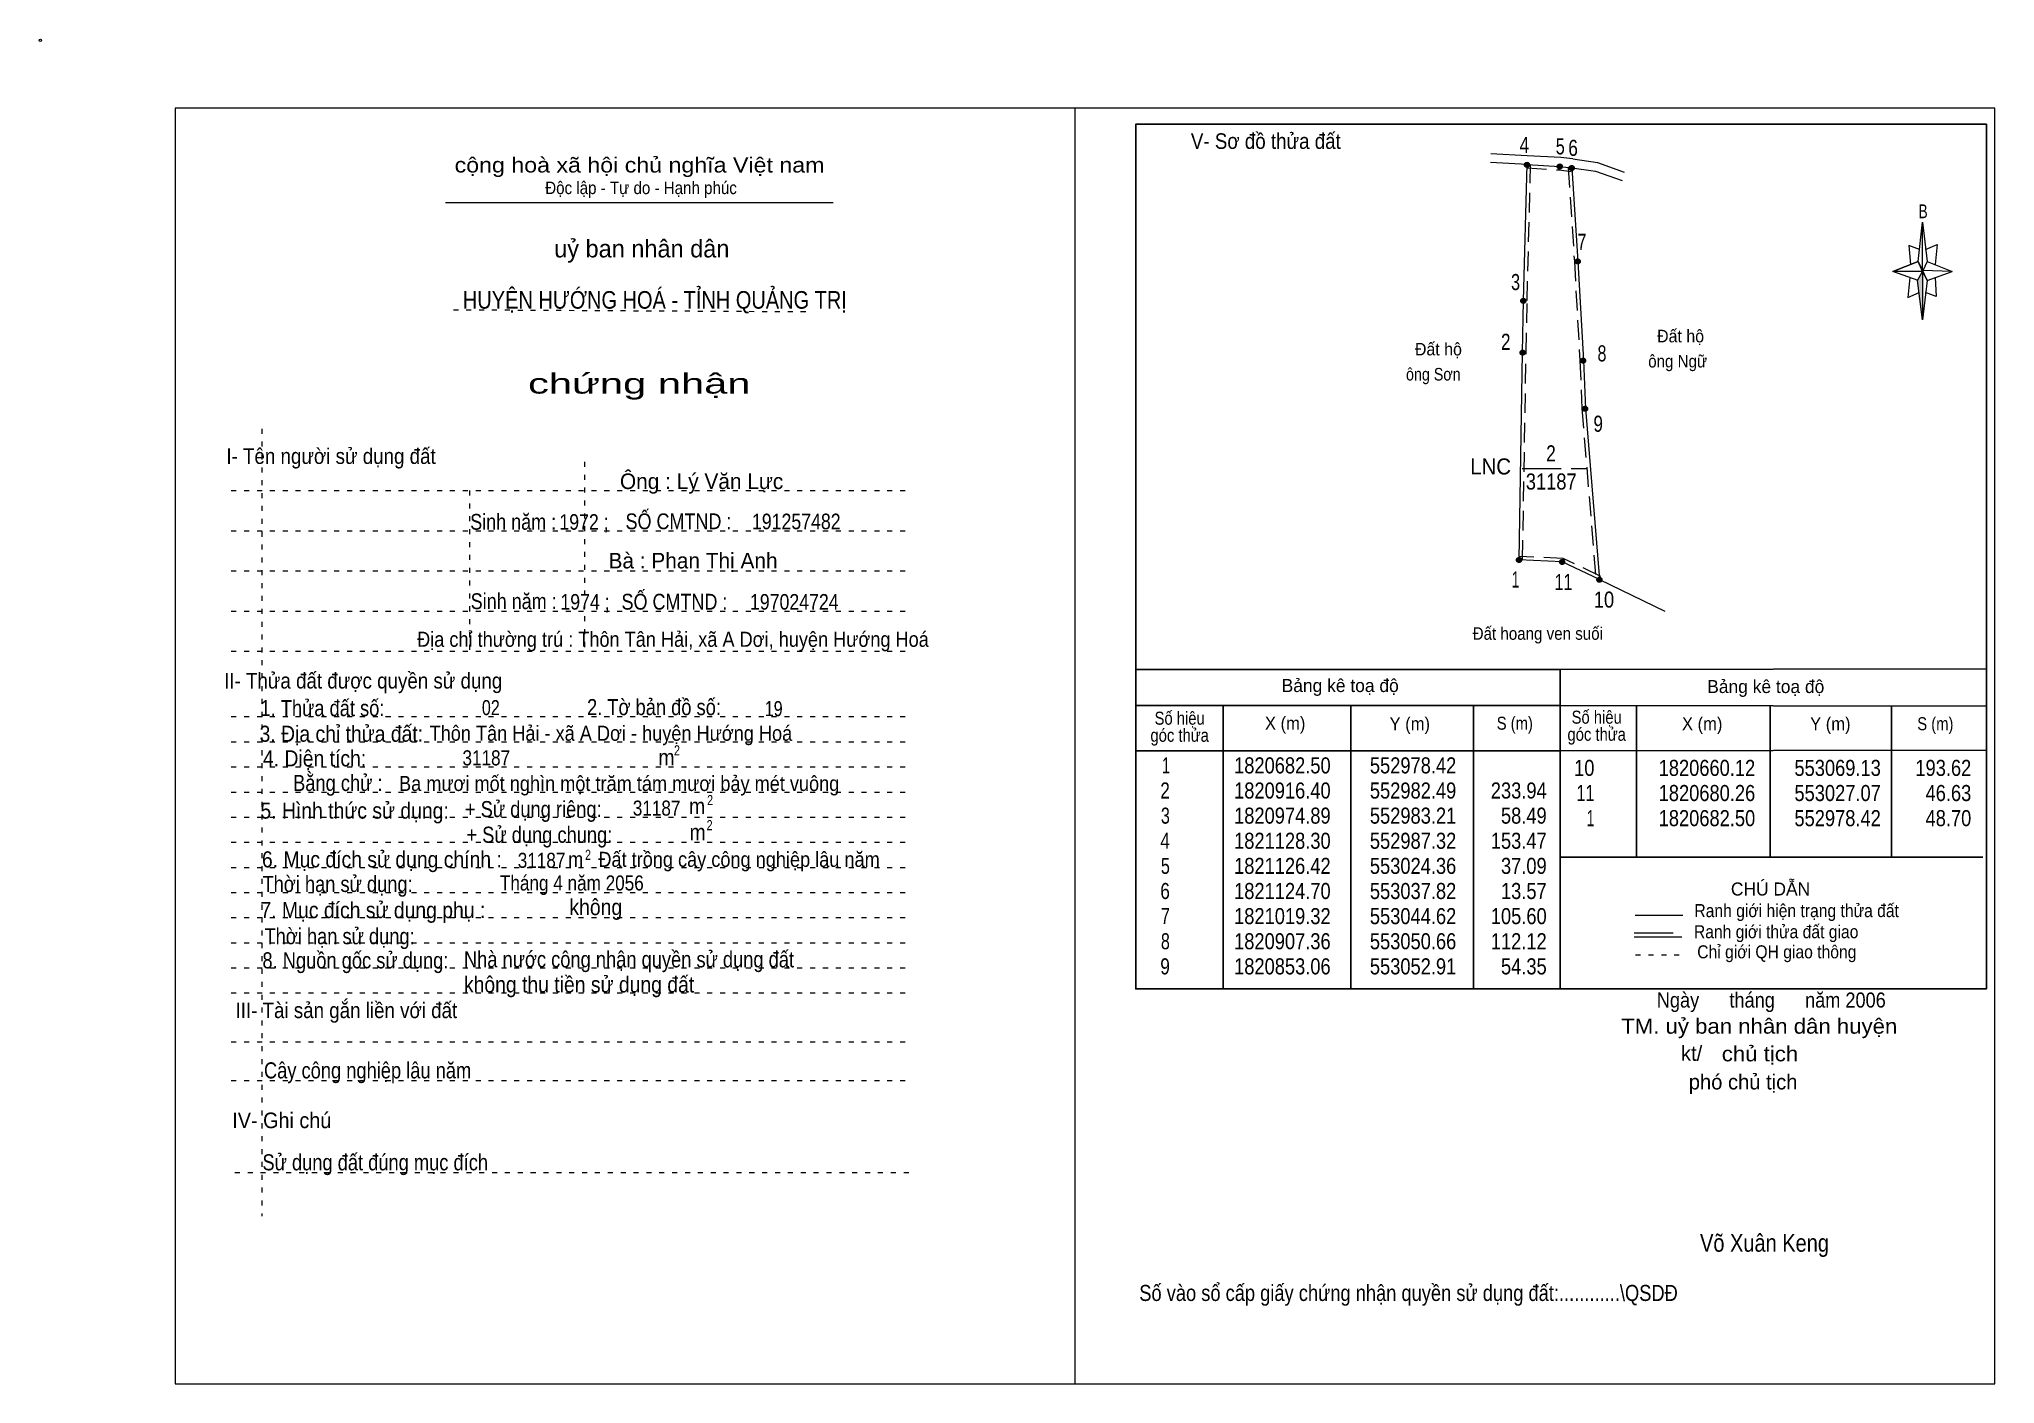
# Model space of a CAD drawing. Header units: centimetres. Extents: x -1.6 to 37.4, y -1.3 to 25.5.
import ezdxf
from ezdxf.enums import TextEntityAlignment as Align

# ---------------------------------------------------------------- set-up
doc = ezdxf.new("R2010")
doc.units = ezdxf.units.CM
doc.header["$LTSCALE"] = 0.13
for name, pattern in [('DOTTED', [1.5, 0.3, -1.2]), ('LONG_DASHED', [7.5, 6, -1.5]), ('MEDIUM_DASHED', [4.5, 3, -1.5])]:
    doc.linetypes.add(name, pattern=pattern)
for name, color, linetype, lineweight in [('1', 7, 'DOTTED', 13), ('10', 7, 'Continuous', 13), ('2', 7, 'Continuous', 25), ('3', 7, 'Continuous', 13), ('30', 7, 'Continuous', 13), ('32', 7, 'LONG_DASHED', 13), ('33', 7, 'LONG_DASHED', 13), ('35', 7, 'Continuous', 13)]:
    doc.layers.add(name, color=color, linetype=linetype, lineweight=lineweight)

msp = doc.modelspace()

# ---------------------------------------------------------------- hatches: boundary and pattern name
at = {"layer": '30'}
msp.add_hatch(color=256, dxfattribs=at).paths.add_polyline_path([(35.91, 20.87), (35.91, 19.91), (35.81, 20.69)])
at = {"layer": '32'}
for points in [[(28.0865, 22.9927, 1), (27.9865, 22.9927, 1)], [(28.7399, 22.9596, 1), (28.6399, 22.9596, 1)], [(28.9773, 22.9292, 1), (28.8773, 22.9292, 1)], [(29.0973, 21.0703, 1), (28.9973, 21.0703, 1)], [(28.014, 20.2866, 1), (27.914, 20.2866, 1)], [(28.0013, 19.2548, 1), (27.9013, 19.2548, 1)], [(29.2038, 19.0953, 1), (29.1038, 19.0953, 1)], [(29.2435, 18.1375, 1), (29.1435, 18.1375, 1)], [(27.9295, 15.1288, 1), (27.8295, 15.1288, 1)], [(28.7877, 15.0893, 1), (28.6877, 15.0893, 1)], [(29.5296, 14.734, 1), (29.4296, 14.734, 1)]]:
    msp.add_hatch(color=256, dxfattribs=at).paths.add_polyline_path(points)

# ---------------------------------------------------------------- linework, layer by layer
at = {"layer": '1', "linetype": 'Continuous'}
for p, q in [((28.04, 23), (27.31, 23.04)), ((28.04, 23.17), (27.32, 23.21)), ((6.51, 22.24), (14.23, 22.24))]:
    msp.add_line(p, q, dxfattribs=at)
at = {"layer": '1'}
for p, q in [((6.67, 20.11), (13.82, 20.07)), ((2.86, 17.74), (2.86, 2.07)), ((9.28, 17.08), (9.28, 13.31)), ((2.25, 16.51), (15.75, 16.51)), ((6.99, 16.51), (6.99, 13.31)), ((2.25, 15.71), (15.75, 15.71)), ((2.25, 14.91), (15.75, 14.91)), ((2.25, 14.11), (15.75, 14.11)), ((2.25, 13.31), (15.75, 13.31)), ((2.25, 12.01), (15.75, 12.01)), ((2.25, 11.51), (15.75, 11.51)), ((2.25, 11.01), (15.75, 11.01)), ((2.25, 10.51), (15.75, 10.51)), ((2.25, 10.01), (15.75, 10.01)), ((2.25, 9.51), (15.75, 9.51)), ((2.25, 9.01), (15.75, 9.01)), ((2.25, 8.51), (15.75, 8.51)), ((2.25, 8.01), (15.75, 8.01)), ((2.25, 7.51), (15.75, 7.51)), ((2.25, 7.01), (15.75, 7.01)), ((2.25, 6.51), (15.75, 6.51)), ((2.25, 5.54), (15.75, 5.54)), ((2.25, 4.77), (15.75, 4.77)), ((2.32, 2.94), (15.82, 2.94))]:
    msp.add_line(p, q, dxfattribs=at)
at = {"layer": '10'}
for p, q in [((27.88, 15.13), (27.95, 19.26)), ((29.48, 14.74), (30.78, 14.11))]:
    msp.add_line(p, q, dxfattribs=at)
at = {"layer": '10', "linetype": 'MEDIUM_DASHED'}
msp.add_line((27.95, 15.13), (28.02, 19.26), dxfattribs=at)
at = {"layer": '10', "lineweight": 25}
for p, q in [((28.7, 12.95), (37.18, 12.96)), ((28.7, 12.23), (37.18, 12.22)), ((30.22, 12.23), (30.22, 9.21)), ((32.88, 12.23), (32.88, 9.21)), ((35.29, 12.23), (35.29, 9.21)), ((28.7, 11.33), (37.18, 11.34)), ((28.7, 9.21), (37.11, 9.21))]:
    msp.add_line(p, q, dxfattribs=at)
at = {"layer": '10'}
for points in [[(27.95, 19.26), (27.97, 20.29), (28.04, 23)], [(28.95, 23.11), (28.71, 23.14), (28.04, 23.17)], [(28.04, 23), (28.69, 22.96), (28.93, 22.93)], [(28.95, 23.11), (29.44, 23.04), (29.97, 22.85)], [(28.93, 22.93), (29.4, 22.87), (29.93, 22.68)], [(28.93, 22.93), (29.05, 21.07), (29.16, 19.1), (29.2, 18.14), (29.48, 14.74)], [(29.48, 14.74), (28.74, 15.09), (27.88, 15.13)]]:
    msp.add_lwpolyline(points, dxfattribs=at)
at = {"layer": '10', "linetype": 'MEDIUM_DASHED'}
for points in [[(28.02, 19.26), (28.04, 20.29), (28.11, 23)], [(28.04, 22.93), (28.68, 22.89), (28.92, 22.86)], [(28.86, 22.93), (28.98, 21.07), (29.09, 19.1), (29.13, 18.14), (29.41, 14.73)], [(29.51, 14.8), (28.76, 15.16), (27.88, 15.2)]]:
    msp.add_lwpolyline(points, dxfattribs=at)
at = {"layer": '10'}
msp.add_circle((-1.55, 25.47), 0.025, dxfattribs=at)
at = {"layer": '2'}
for p, q in [((20.25, 12.95), (28.7, 12.95)), ((28.7, 6.59), (28.7, 12.95)), ((20.25, 12.23), (28.7, 12.23)), ((21.99, 6.59), (21.99, 12.23)), ((24.53, 10.89), (24.53, 12.23)), ((26.97, 12.23), (26.97, 6.59)), ((20.25, 11.33), (28.7, 11.33))]:
    msp.add_line(p, q, dxfattribs=at)
msp.add_lwpolyline([(37.18, 23.8), (20.25, 23.8), (20.25, 6.59), (37.18, 6.59)], close=True, dxfattribs=at)
msp.add_lwpolyline([(24.53, 6.59), (24.53, 10.39), (24.53, 10.89)], dxfattribs=at)
at = {"layer": '3'}
msp.add_line((19.04, 24.12), (19.04, -1.27), dxfattribs=at)
for points in [[(19.04, 24.12), (1.13, 24.12), (1.13, -1.27), (19.04, -1.27)], [(19.04, -1.27), (37.35, -1.27), (37.35, 24.12), (19.04, 24.12)]]:
    msp.add_lwpolyline(points, dxfattribs=at)
at = {"layer": '30'}
for p, q in [((35.82, 21.07), (35.91, 21.85)), ((36, 21.07), (36.5, 20.87)), ((35.82, 20.69), (35.32, 20.87)), ((36, 20.69), (35.91, 19.91)), ((36.16, 20.75), (36.18, 20.37)), ((36.18, 20.37), (35.97, 20.45))]:
    msp.add_line(p, q, dxfattribs=at)
for points in [[(35.91, 21.85), (36, 21.07), (35.91, 20.87)], [(35.91, 20.87), (35.32, 20.87), (35.82, 21.07), (36, 20.69), (36.5, 20.87), (35.91, 20.89)], [(35.91, 20.87), (35.91, 19.91), (35.81, 20.69)]]:
    msp.add_lwpolyline(points, close=True, dxfattribs=at)
for points in [[(35.97, 21.31), (36.2, 21.41), (36.16, 21.01)], [(35.91, 20.87), (35.82, 21.07), (35.32, 20.87)], [(35.85, 21.31), (35.64, 21.39), (35.67, 21.01)], [(35.66, 20.75), (35.62, 20.35), (35.84, 20.45)], [(35.91, 20.87), (36, 20.69), (36.5, 20.87)]]:
    msp.add_lwpolyline(points, dxfattribs=at)
at = {"layer": '32'}
for centre in [(28.0365, 22.9927), (28.6899, 22.9596), (28.9273, 22.9292), (29.0473, 21.0703), (27.964, 20.2866), (27.9513, 19.2548), (29.1538, 19.0953), (29.1935, 18.1375), (27.8795, 15.1288), (28.7377, 15.0893), (29.4796, 14.734)]:
    msp.add_circle(centre, 0.05, dxfattribs=at)
at = {"layer": '33'}
msp.add_line((27.94, 16.95), (29.22, 16.95), dxfattribs=at)
at = {"layer": '35'}
for p, q in [((30.19, 8.06), (31.14, 8.06)), ((30.17, 7.63), (31.12, 7.63))]:
    msp.add_line(p, q, dxfattribs=at)
at = {"layer": '35', "linetype": 'LONG_DASHED'}
msp.add_line((30.17, 7.71), (31.12, 7.71), dxfattribs=at)
at = {"layer": '35', "linetype": 'DOTTED'}
msp.add_line((30.2, 7.27), (31.19, 7.27), dxfattribs=at)

# ---------------------------------------------------------------- texts
at = {"layer": '1'}
for s, height, width, p in [('V- Sơ đồ thửa đất', 0.31, 0.9, (22.84, 23.31)), ('cộng hoà xã hội chủ nghĩa Việt nam', 0.3, 1.15, (10.375, 22.84)), ('Độc lập - Tự do - Hạnh phúc', 0.25, 0.9, (10.405, 22.41)), ('chứng nhận', 0.4, 1.55, (10.37, 18.44)), ('I- Tên người sử dụng đất', 0.31, 0.9, (4.235, 17.04)), ('II- Thửa đất được quyền sử dụng', 0.31, 0.9, (4.875, 12.57)), ('III- Tài sản gắn liền với đất', 0.31, 0.9, (4.54, 6.01)), ('IV- Ghi chú', 0.31, 0.95, (3.255, 3.82))]:
    msp.add_text(s, height=height, dxfattribs=dict(at, width=width)).set_placement(p, align=Align.CENTER)
msp.add_text('uỷ ban nhân dân', height=0.35, dxfattribs=at).set_placement((10.42, 21.15), align=Align.CENTER)
at = {"layer": '10'}
for s, width, p in [('  Đất hộ', 0.95, (25.63, 19.2)), ('  Đất hộ', 0.95, (30.45, 19.46)), ('ông Ngữ', 0.9, (30.45, 18.96)), ('ông Sơn', 0.85, (25.63, 18.7))]:
    msp.add_text(s, height=0.25, dxfattribs=dict(at, width=width)).set_placement(p)
for s, height, p in [('Ông : Lý Văn Lực', 0.31, (11.61, 16.54)), ('Bà : Phan Thị Anh', 0.31, (11.44, 14.96)), ('kt/ ', 0.3, (31.37, 5.16)), ('phó chủ tịch ', 0.3, (32.395, 4.59))]:
    msp.add_text(s, height=height, dxfattribs=at).set_placement(p, align=Align.CENTER)
for s, height, width, p in [('Sinh năm :', 0.3149, 0.85, (7.86, 15.73)), ('1972 ;', 0.31, 0.85, (9.27, 15.73)), ('SỐ CMTND :', 0.3149, 0.85, (11.15, 15.74)), ('191257482', 0.31, 0.85, (13.495, 15.74)), ('Sinh năm :', 0.3149, 0.85, (7.87, 14.15)), ('1974 ;', 0.31, 0.85, (9.29, 14.14)), ('SỐ CMTND :', 0.3149, 0.85, (11.07, 14.14)), ('197024724', 0.31, 0.85, (13.455, 14.14)), ('Địa chỉ thường trú : Thôn Tân Hải, xã A Dơi, huyện Hướng Hoá', 0.3, 0.9, (11.04, 13.4)), ('Đất hoang ven suối ', 0.25, 0.9, (28.295, 13.54)), ('02', 0.3, 0.8, (7.415, 12.04)), ('19', 0.3, 0.8, (13.045, 12.02)), ('Thôn Tân Hải - xã A Dơi - huyện Hướng Hoá ', 0.3, 0.9, (9.855, 11.53)), ('31187', 0.3, 0.85, (7.325, 11.04)), ('Ba mươi mốt nghìn một trăm tám mươi bảy mét vuông ', 0.3, 0.9, (10.02, 10.53)), ('31187', 0.3, 0.85, (10.715, 10.04)), ('m   Đất trồng cây công nghiệp lâu năm ', 0.3, 0.9, (12.105, 9.02)), ('31187', 0.3, 0.85, (8.425, 9)), ('Tháng 4 năm 2056 ', 0.3, 0.85, (9.075, 8.55)), ('Ngày      tháng      năm 2006', 0.3, 0.9, (32.9, 6.22)), ('TM. uỷ ban nhân dân huyện', 0.3, 1.1, (32.66, 5.7)), ('chủ tịch', 0.3, 1.1, (32.675, 5.15)), ('Võ Xuân Keng ', 0.35, 0.85, (32.82, 1.36))]:
    msp.add_text(s, height=height, dxfattribs=dict(at, width=width)).set_placement(p, align=Align.CENTER)
at = {"layer": '2'}
for s, height, width, p in [('HUYỆN HƯỚNG HOÁ - TỈNH QUẢNG TRỊ', 0.35, 0.85, (10.68, 20.13)), ('Số hiệu', 0.2591, 0.85, (21.125, 11.85)), ('Số hiệu', 0.2591, 0.85, (29.425, 11.87)), ('3. Địa chỉ thửa đất:', 0.32, 0.9, (4.44, 11.51)), ('góc thửa', 0.2591, 0.85, (21.125, 11.51)), ('X (m)', 0.2591, 0.95, (23.225, 11.75)), ('Y (m)', 0.2591, 0.95, (25.705, 11.74)), ('S (m)', 0.2591, 0.85, (27.795, 11.75)), ('góc thửa', 0.2591, 0.85, (29.425, 11.53)), ('X (m)', 0.2591, 0.95, (31.525, 11.74)), ('Y (m)', 0.2591, 0.95, (34.075, 11.74)), ('S (m)', 0.2591, 0.85, (36.165, 11.74)), ('Số vào sổ cấp giấy chứng nhận quyền sử dụng đất:............\\QSDĐ', 0.32, 0.85, (25.68, 0.38))]:
    msp.add_text(s, height=height, dxfattribs=dict(at, width=width)).set_placement(p, align=Align.CENTER)
for p in [(24.32, 12.5), (32.79, 12.48)]:
    msp.add_text('Bảng kê toạ độ', height=0.2591, dxfattribs=at).set_placement(p, align=Align.CENTER)
for s, height, width, p in [('1. Thửa đất số:', 0.32, 0.85, (2.83, 12.02)), ('2. Tờ bản đồ số:', 0.32, 0.85, (9.33, 12.04)), ('4. Diện tích:', 0.32, 0.9, (2.88, 11.02)), ('m', 0.32, 0.9, (10.75, 11.04)), ('2', 0.2, 0.8, (11.06, 11.24)), ('Bằng chử :', 0.32, 0.85, (3.48, 10.53)), ('5. Hình thức sử dụng:', 0.32, 0.9, (2.83, 9.98)), ('+ Sử dụng riêng:', 0.32, 0.85, (6.9, 10.01)), ('m', 0.32, 0.9, (11.36, 10.07)), ('2', 0.2, 0.8, (11.72, 10.25)), ('+ Sử dụng chung:', 0.32, 0.85, (6.93, 9.5)), ('m', 0.32, 0.9, (11.37, 9.55)), ('2', 0.2, 0.8, (11.71, 9.75)), ('6. Mục đích sử dụng chính : ', 0.32, 0.9, (2.86, 9.01)), ('2', 0.2, 0.8, (9.29, 9.16)), ('Thời hạn sử dụng: ', 0.32, 0.85, (2.87, 8.52)), ('7. Mục đích sử dụng phụ : ', 0.32, 0.9, (2.83, 8)), ('không', 0.32, 0.9, (8.98, 8.06)), ('Thời hạn sử dụng: ', 0.32, 0.85, (2.91, 7.48)), ('8. Nguồn gốc sử dụng: ', 0.32, 0.85, (2.87, 7)), ('Nhà nước công nhận quyền sử dụng đất  ', 0.32, 0.85, (6.88, 7.02)), ('không thu tiền sử dụng đất', 0.32, 0.9, (6.88, 6.52)), ('Cây công nghiệp lâu năm', 0.32, 0.85, (2.9, 4.81)), ('Sử dụng đất đúng mục đích', 0.32, 0.85, (2.87, 2.98))]:
    msp.add_text(s, height=height, dxfattribs=dict(at, width=width)).set_placement(p)
at = {"layer": '30', "width": 0.75}
msp.add_text('B', height=0.2756, dxfattribs=at).set_placement((35.92, 21.93), align=Align.CENTER)
at = {"layer": '30'}
for s, width, p in [('1', 0.65, (20.93, 10.88)), ('1820682.50', 0.85, (24.13, 10.88)), ('552978.42', 0.85, (26.63, 10.88)), ('552978.42', 0.85, (26.63, 10.88)), ('10', 0.85, (29.38, 10.83)), ('1820660.12', 0.85, (32.58, 10.83)), ('553069.13', 0.85, (35.08, 10.83)), ('193.62', 0.85, (36.88, 10.83)), ('2', 0.8, (20.93, 10.38)), ('1820916.40', 0.85, (24.13, 10.38)), ('552982.49', 0.85, (26.63, 10.38)), ('233.94', 0.85, (28.43, 10.38)), ('11', 0.75, (29.38, 10.33)), ('1820680.26', 0.85, (32.58, 10.33)), ('553027.07', 0.85, (35.08, 10.33)), ('46.63', 0.85, (36.88, 10.33)), ('3', 0.75, (20.93, 9.88)), ('1820974.89', 0.85, (24.13, 9.88)), ('552983.21', 0.85, (26.63, 9.88)), ('58.49', 0.85, (28.43, 9.88)), ('1', 0.65, (29.38, 9.83)), ('1820682.50', 0.85, (32.58, 9.83)), ('552978.42', 0.85, (35.08, 9.83)), ('48.70', 0.85, (36.88, 9.83)), ('4', 0.8, (20.93, 9.38)), ('1821128.30', 0.85, (24.13, 9.38)), ('552987.32', 0.85, (26.63, 9.38)), ('153.47', 0.85, (28.43, 9.38)), ('5', 0.75, (20.93, 8.88)), ('1821126.42', 0.85, (24.13, 8.88)), ('553024.36', 0.85, (26.63, 8.88)), ('37.09', 0.85, (28.43, 8.88)), ('6', 0.8, (20.93, 8.38)), ('1821124.70', 0.85, (24.13, 8.38)), ('553037.82', 0.85, (26.63, 8.38)), ('13.57', 0.85, (28.43, 8.38)), ('7', 0.75, (20.93, 7.88)), ('1821019.32', 0.85, (24.13, 7.88)), ('553044.62', 0.85, (26.63, 7.88)), ('105.60', 0.85, (28.43, 7.88)), ('8', 0.75, (20.93, 7.38)), ('1820907.36', 0.85, (24.13, 7.38)), ('553050.66', 0.85, (26.63, 7.38)), ('112.12', 0.85, (28.43, 7.38)), ('9', 0.8, (20.93, 6.88)), ('1820853.06', 0.85, (24.13, 6.88)), ('553052.91', 0.85, (26.63, 6.88)), ('54.35', 0.85, (28.43, 6.88))]:
    msp.add_text(s, height=0.32, dxfattribs=dict(at, width=width)).set_placement(p, align=Align.RIGHT)
at = {"layer": '32'}
for s, width, p in [('4', 0.8, (27.985, 23.23)), ('5', 0.75, (28.7, 23.2)), ('6', 0.8, (28.955, 23.17)), ('7', 0.75, (29.13, 21.3)), ('3', 0.75, (27.81, 20.5)), ('2', 0.8, (27.615, 19.31)), ('8', 0.75, (29.53, 19.08)), ('9', 0.8, (29.455, 17.68)), ('1', 0.65, (27.81, 14.58)), ('11', 0.75, (28.765, 14.53)), ('10', 0.85, (29.57, 14.18))]:
    msp.add_text(s, height=0.32, dxfattribs=dict(at, width=width)).set_placement(p, align=Align.CENTER)
at = {"layer": '33', "width": 0.95}
msp.add_text('LNC', height=0.32, dxfattribs=at).set_placement((27.72, 16.83), align=Align.RIGHT)
at = {"layer": '33'}
for s, width, p in [('2', 0.8, (28.515, 17.09)), ('31187', 0.85, (28.52, 16.53))]:
    msp.add_text(s, height=0.32, dxfattribs=dict(at, width=width)).set_placement(p, align=Align.CENTER)
at = {"layer": '35'}
msp.add_text('CHÚ DẪN', height=0.2591, dxfattribs=at).set_placement((32.885, 8.45), align=Align.CENTER)
at = {"layer": '35', "width": 0.9}
for s, p in [('Ranh giới hiện trạng thửa đất', (33.405, 8.02)), ('Ranh giới thửa đất giao ', (33.04, 7.6)), ('Chỉ giới QH giao thông', (33.01, 7.2))]:
    msp.add_text(s, height=0.2591, dxfattribs=at).set_placement(p, align=Align.CENTER)

doc.saveas('drawing.dxf')
